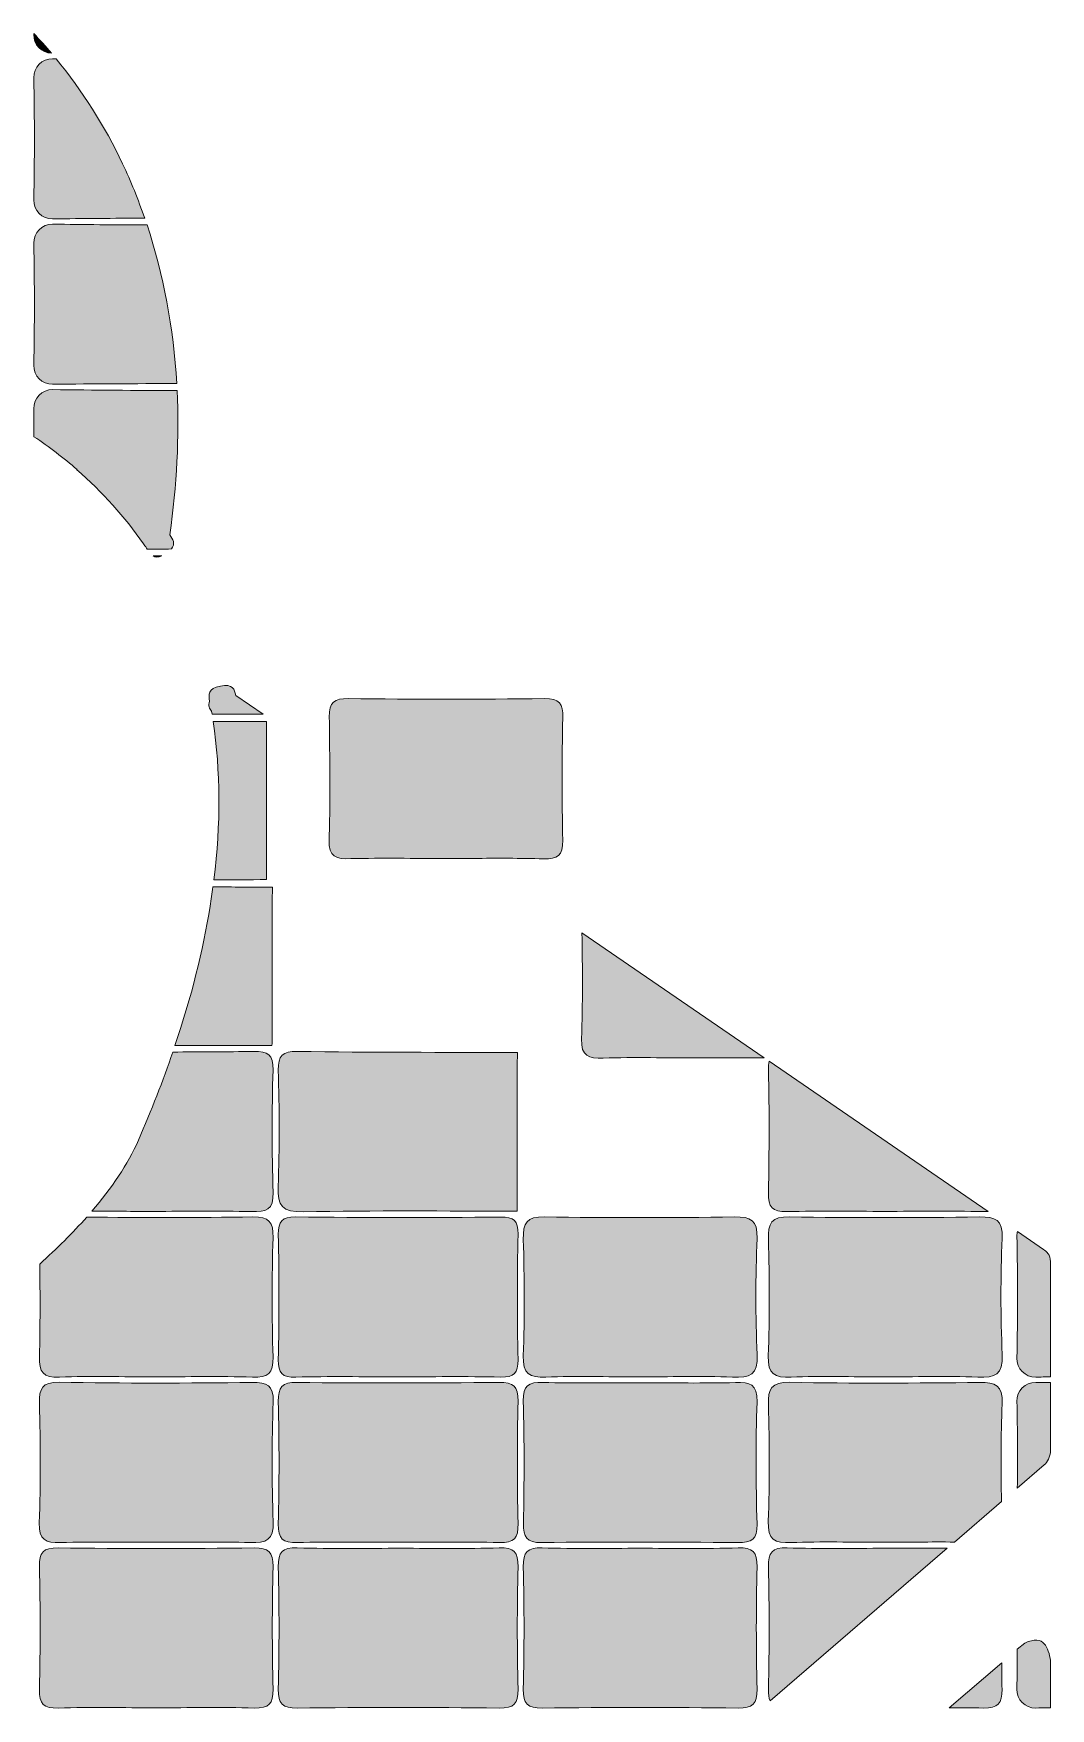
# Model space of a CAD drawing. Header units: inches. Extents: x 523 to 904, y -549 to -225.
# Drawn here: x 725.5 to 802, y -416.5 to -290.5 of the extents above; entities that cross this region are included whole.
import ezdxf

# ---------------------------------------------------------------- set-up
doc = ezdxf.new("R2010")
doc.units = ezdxf.units.IN
doc.header["$MEASUREMENT"] = 0
doc.layers.add('Laag 3', color=7, linetype='Continuous')

# ---------------------------------------------------------------- blocks, each defined once
blk = doc.blocks.new('block 2')
at = {"layer": 'Laag 3', "true_color": 0x1d1d1b}
h = blk.add_hatch(color=179, dxfattribs=at)
h.dxf.hatch_style = 2
edge = h.paths.add_edge_path()
edge.add_spline(control_points=[(726.81, -291.97), (726.38, -291.46), (725.93, -290.97), (725.47, -290.48), (725.47, -290.48), (725.47, -290.55), (725.47, -290.55), (725.45, -291.32), (726.05, -291.95), (726.81, -291.97)], knot_values=[0, 0, 0, 0, 1, 1, 1, 2, 2, 2, 3, 3, 3, 3], degree=3, periodic=1)
h = blk.add_hatch(color=179, dxfattribs=at)
h.dxf.hatch_style = 2
edge = h.paths.add_edge_path()
edge.add_spline(control_points=[(725.47, -293.82), (725.54, -296.88), (725.54, -299.94), (725.47, -303), (725.45, -303.8), (726.09, -304.44), (726.89, -304.43), (729.2, -304.4), (731.51, -304.39), (733.82, -304.38), (733.33, -302.98), (732.79, -301.61), (732.16, -300.29), (730.81, -297.44), (729.13, -294.79), (727.15, -292.39), (727.15, -292.39), (726.89, -292.38), (726.89, -292.38), (726.09, -292.37), (725.45, -293.02), (725.47, -293.82)], knot_values=[0, 0, 0, 0, 1, 1, 1, 2, 2, 2, 3, 3, 3, 4, 4, 4, 5, 5, 5, 6, 6, 6, 7, 7, 7, 7], degree=3, periodic=1)
h = blk.add_hatch(color=179, dxfattribs=at)
h.dxf.hatch_style = 2
edge = h.paths.add_edge_path()
edge.add_spline(control_points=[(725.47, -306.27), (725.54, -309.33), (725.54, -312.39), (725.47, -315.45), (725.45, -316.25), (726.09, -316.89), (726.89, -316.88), (730, -316.84), (733.12, -316.83), (736.23, -316.82), (735.99, -312.62), (735.24, -308.62), (734, -304.89), (731.63, -304.88), (729.26, -304.86), (726.89, -304.83), (726.09, -304.82), (725.45, -305.47), (725.47, -306.27)], knot_values=[0, 0, 0, 0, 1, 1, 1, 2, 2, 2, 3, 3, 3, 4, 4, 4, 5, 5, 5, 6, 6, 6, 6], degree=3, periodic=1)
h = blk.add_hatch(color=179, dxfattribs=at)
h.dxf.hatch_style = 2
edge = h.paths.add_edge_path()
edge.add_spline(control_points=[(725.47, -318.72), (725.48, -319.42), (725.48, -320.12), (725.49, -320.82), (726.64, -321.6), (727.73, -322.42), (728.73, -323.29), (728.73, -323.29), (728.7, -323.29), (728.7, -323.29), (730.65, -324.99), (732.32, -326.86), (733.73, -328.87), (733.73, -328.87), (733.79, -328.96), (733.79, -328.96), (733.86, -329.06), (733.94, -329.17), (734.01, -329.28), (734.62, -329.28), (735.22, -329.27), (735.83, -329.27), (736.15, -328.87), (735.94, -328.54), (735.72, -328.21), (735.72, -328.21), (735.71, -328.2), (735.71, -328.2), (736.25, -324.48), (736.43, -320.84), (736.26, -317.35), (733.13, -317.34), (730.01, -317.32), (726.89, -317.28), (726.09, -317.27), (725.45, -317.92), (725.47, -318.72)], knot_values=[0, 0, 0, 0, 1, 1, 1, 2, 2, 2, 3, 3, 3, 4, 4, 4, 5, 5, 5, 6, 6, 6, 7, 7, 7, 8, 8, 8, 9, 9, 9, 10, 10, 10, 11, 11, 11, 12, 12, 12, 12], degree=3, periodic=1)
h = blk.add_hatch(color=179, dxfattribs=at)
h.dxf.hatch_style = 2
edge = h.paths.add_edge_path()
edge.add_spline(control_points=[(735.1, -329.79), (734.89, -329.79), (734.67, -329.79), (734.46, -329.79), (734.62, -329.89), (734.82, -329.91), (735.1, -329.79)], knot_values=[0, 0, 0, 0, 1, 1, 1, 2, 2, 2, 2], degree=3, periodic=1)
h = blk.add_hatch(color=179, dxfattribs=at)
h.dxf.hatch_style = 2
edge = h.paths.add_edge_path()
edge.add_spline(control_points=[(740.68, -340.3), (740.59, -339.84), (740.45, -339.4), (739.52, -339.58), (738.56, -339.76), (738.62, -340.24), (738.71, -340.72), (738.59, -341.07), (738.68, -341.28), (738.85, -341.46), (738.85, -341.46), (738.89, -341.71), (738.89, -341.71), (740.17, -341.71), (741.45, -341.7), (742.73, -341.7), (742.73, -341.7), (740.68, -340.3), (740.68, -340.3)], knot_values=[0, 0, 0, 0, 1, 1, 1, 2, 2, 2, 3, 3, 3, 4, 4, 4, 5, 5, 5, 6, 6, 6, 6], degree=3, periodic=1)
h = blk.add_hatch(color=179, dxfattribs=at)
h.dxf.hatch_style = 2
edge = h.paths.add_edge_path()
edge.add_spline(control_points=[(747.7, -351.13), (747.66, -352.47), (748.25, -352.6), (749.33, -352.57), (751.71, -352.51), (754.09, -352.56), (756.47, -352.56), (757.16, -352.56), (757.86, -352.55), (758.55, -352.55), (760.32, -352.54), (762.08, -352.53), (763.84, -352.58), (764.9, -352.61), (765.32, -352.35), (765.29, -351.19), (765.22, -348.12), (765.23, -345.05), (765.29, -341.98), (765.31, -340.91), (765.05, -340.52), (763.9, -340.53), (758.99, -340.59), (754.08, -340.58), (749.16, -340.53), (748.1, -340.52), (747.68, -340.76), (747.71, -341.92), (747.74, -342.99), (747.74, -344.07), (747.75, -345.15), (747.77, -347.14), (747.77, -349.14), (747.7, -351.13)], knot_values=[0, 0, 0, 0, 1, 1, 1, 2, 2, 2, 3, 3, 3, 4, 4, 4, 5, 5, 5, 6, 6, 6, 7, 7, 7, 8, 8, 8, 9, 9, 9, 10, 10, 10, 11, 11, 11, 11], degree=3, periodic=1)
h = blk.add_hatch(color=179, dxfattribs=at)
h.dxf.hatch_style = 2
edge = h.paths.add_edge_path()
edge.add_spline(control_points=[(743, -353.46), (743, -349.85), (743, -346.24), (743, -342.63), (743, -342.5), (743, -342.38), (743, -342.26), (741.66, -342.26), (740.31, -342.26), (738.97, -342.25), (739.53, -345.97), (739.56, -349.95), (739.03, -354.16), (740.36, -354.16), (741.68, -354.15), (743, -354.15), (743, -353.92), (743, -353.69), (743, -353.46)], knot_values=[0, 0, 0, 0, 1, 1, 1, 2, 2, 2, 3, 3, 3, 4, 4, 4, 5, 5, 5, 6, 6, 6, 6], degree=3, periodic=1)
h = blk.add_hatch(color=179, dxfattribs=at)
h.dxf.hatch_style = 2
edge = h.paths.add_edge_path()
edge.add_spline(control_points=[(743.41, -366.05), (743.41, -362.33), (743.42, -358.61), (743.43, -354.9), (743.43, -354.9), (743.43, -354.71), (743.43, -354.71), (741.94, -354.71), (740.45, -354.7), (738.96, -354.7), (738.89, -355.18), (738.83, -355.66), (738.75, -356.14), (738.21, -359.51), (737.32, -363.01), (736.1, -366.63), (738.54, -366.63), (740.97, -366.64), (743.4, -366.64), (743.41, -366.44), (743.41, -366.24), (743.41, -366.05)], knot_values=[0, 0, 0, 0, 1, 1, 1, 2, 2, 2, 3, 3, 3, 4, 4, 4, 5, 5, 5, 6, 6, 6, 7, 7, 7, 7], degree=3, periodic=1)
h = blk.add_hatch(color=179, dxfattribs=at)
h.dxf.hatch_style = 2
edge = h.paths.add_edge_path()
edge.add_spline(control_points=[(766.7, -366.13), (766.66, -367.47), (767.25, -367.6), (768.33, -367.57), (770.71, -367.51), (773.09, -367.56), (775.47, -367.56), (777.11, -367.56), (778.75, -367.55), (780.39, -367.55), (780.39, -367.55), (780.45, -367.55), (780.45, -367.55), (780.45, -367.55), (766.73, -358.15), (766.73, -358.15), (766.78, -360.81), (766.79, -363.47), (766.7, -366.13)], knot_values=[0, 0, 0, 0, 1, 1, 1, 2, 2, 2, 3, 3, 3, 4, 4, 4, 5, 5, 5, 6, 6, 6, 6], degree=3, periodic=1)
h = blk.add_hatch(color=179, dxfattribs=at)
h.dxf.hatch_style = 2
edge = h.paths.add_edge_path()
edge.add_spline(control_points=[(741.86, -379.13), (742.95, -379.15), (743.53, -379.02), (743.49, -377.68), (743.38, -374.61), (743.4, -371.54), (743.48, -368.47), (743.51, -367.31), (743.08, -367.07), (742.03, -367.08), (740, -367.1), (737.97, -367.11), (735.94, -367.12), (735.19, -369.29), (734.33, -371.5), (733.35, -373.75), (732.55, -375.58), (731.34, -377.36), (729.84, -379.1), (731.39, -379.1), (732.94, -379.11), (734.49, -379.11), (736.95, -379.11), (739.41, -379.06), (741.86, -379.13)], knot_values=[0, 0, 0, 0, 1, 1, 1, 2, 2, 2, 3, 3, 3, 4, 4, 4, 5, 5, 5, 6, 6, 6, 7, 7, 7, 8, 8, 8, 8], degree=3, periodic=1)
h = blk.add_hatch(color=179, dxfattribs=at)
h.dxf.hatch_style = 2
edge = h.paths.add_edge_path()
edge.add_spline(control_points=[(761.87, -367.16), (756.35, -367.14), (750.83, -367.15), (745.31, -367.08), (744.21, -367.07), (743.85, -367.37), (743.88, -368.49), (743.95, -371.4), (743.98, -374.32), (743.87, -377.23), (743.81, -378.71), (744.2, -379.18), (745.74, -379.14), (751.11, -379.04), (756.48, -379.09), (761.85, -379.09), (761.85, -378.89), (761.85, -378.69), (761.85, -378.49), (761.86, -374.76), (761.86, -371.03), (761.87, -367.3), (761.87, -367.3), (761.87, -367.16), (761.87, -367.16)], knot_values=[0, 0, 0, 0, 1, 1, 1, 2, 2, 2, 3, 3, 3, 4, 4, 4, 5, 5, 5, 6, 6, 6, 7, 7, 7, 8, 8, 8, 8], degree=3, periodic=1)
h = blk.add_hatch(color=179, dxfattribs=at)
h.dxf.hatch_style = 2
edge = h.paths.add_edge_path()
edge.add_spline(control_points=[(780.77, -377.69), (780.75, -378.78), (781.04, -379.17), (782.17, -379.13), (784.62, -379.05), (787.08, -379.11), (789.54, -379.11), (792, -379.11), (794.46, -379.06), (796.91, -379.13), (797.06, -379.13), (797.2, -379.13), (797.32, -379.12), (797.32, -379.12), (780.82, -367.81), (780.82, -367.81), (780.78, -367.99), (780.76, -368.21), (780.77, -368.48), (780.84, -371.55), (780.83, -374.62), (780.77, -377.69)], knot_values=[0, 0, 0, 0, 1, 1, 1, 2, 2, 2, 3, 3, 3, 4, 4, 4, 5, 5, 5, 6, 6, 6, 7, 7, 7, 7], degree=3, periodic=1)
h = blk.add_hatch(color=179, dxfattribs=at)
h.dxf.hatch_style = 2
edge = h.paths.add_edge_path()
edge.add_spline(control_points=[(725.9, -390.03), (725.87, -391.2), (726.17, -391.64), (727.41, -391.58), (729.79, -391.49), (732.17, -391.56), (734.55, -391.56), (737.01, -391.56), (739.47, -391.5), (741.93, -391.58), (743.1, -391.62), (743.52, -391.31), (743.48, -390.07), (743.39, -387.07), (743.4, -384.08), (743.48, -381.08), (743.51, -379.91), (743.2, -379.51), (741.96, -379.53), (737.79, -379.59), (733.62, -379.58), (729.46, -379.54), (728.4, -380.73), (727.21, -381.91), (725.92, -383.07), (725.96, -385.39), (725.95, -387.71), (725.9, -390.03)], knot_values=[0, 0, 0, 0, 1, 1, 1, 2, 2, 2, 3, 3, 3, 4, 4, 4, 5, 5, 5, 6, 6, 6, 7, 7, 7, 8, 8, 8, 9, 9, 9, 9], degree=3, periodic=1)
h = blk.add_hatch(color=179, dxfattribs=at)
h.dxf.hatch_style = 2
edge = h.paths.add_edge_path()
edge.add_spline(control_points=[(745.19, -391.58), (747.72, -391.51), (750.26, -391.56), (752.79, -391.56), (755.4, -391.56), (758.01, -391.51), (760.62, -391.58), (761.64, -391.6), (761.94, -391.28), (761.92, -390.27), (761.86, -387.13), (761.86, -383.98), (761.92, -380.83), (761.94, -379.81), (761.61, -379.53), (760.61, -379.54), (755.47, -379.58), (750.32, -379.58), (745.18, -379.53), (744.17, -379.53), (743.87, -379.84), (743.88, -380.84), (743.94, -383.99), (743.94, -387.14), (743.88, -390.28), (743.86, -391.3), (744.19, -391.6), (745.19, -391.58)], knot_values=[0, 0, 0, 0, 1, 1, 1, 2, 2, 2, 3, 3, 3, 4, 4, 4, 5, 5, 5, 6, 6, 6, 7, 7, 7, 8, 8, 8, 9, 9, 9, 9], degree=3, periodic=1)
h = blk.add_hatch(color=179, dxfattribs=at)
h.dxf.hatch_style = 2
edge = h.paths.add_edge_path()
edge.add_spline(control_points=[(764.02, -391.58), (766.32, -391.49), (768.62, -391.56), (770.93, -391.56), (773.31, -391.56), (775.69, -391.49), (778.07, -391.58), (779.37, -391.63), (780, -391.44), (779.92, -389.89), (779.78, -386.98), (779.81, -384.05), (779.91, -381.14), (779.96, -379.76), (779.45, -379.51), (778.21, -379.53), (773.45, -379.59), (768.69, -379.61), (763.93, -379.52), (762.56, -379.5), (762.29, -379.98), (762.32, -381.22), (762.4, -384.14), (762.42, -387.06), (762.32, -389.97), (762.27, -391.35), (762.78, -391.63), (764.02, -391.58)], knot_values=[0, 0, 0, 0, 1, 1, 1, 2, 2, 2, 3, 3, 3, 4, 4, 4, 5, 5, 5, 6, 6, 6, 7, 7, 7, 8, 8, 8, 9, 9, 9, 9], degree=3, periodic=1)
h = blk.add_hatch(color=179, dxfattribs=at)
h.dxf.hatch_style = 2
edge = h.paths.add_edge_path()
edge.add_spline(control_points=[(782.47, -391.58), (784.77, -391.49), (787.08, -391.56), (789.38, -391.56), (791.76, -391.56), (794.14, -391.49), (796.52, -391.58), (797.83, -391.63), (798.44, -391.42), (798.37, -389.88), (798.23, -386.97), (798.25, -384.04), (798.36, -381.13), (798.41, -379.74), (797.88, -379.51), (796.65, -379.53), (791.89, -379.59), (787.13, -379.61), (782.37, -379.52), (780.98, -379.5), (780.73, -380), (780.77, -381.23), (780.85, -384.15), (780.87, -387.07), (780.76, -389.98), (780.71, -391.37), (781.24, -391.63), (782.47, -391.58)], knot_values=[0, 0, 0, 0, 1, 1, 1, 2, 2, 2, 3, 3, 3, 4, 4, 4, 5, 5, 5, 6, 6, 6, 7, 7, 7, 8, 8, 8, 9, 9, 9, 9], degree=3, periodic=1)
h = blk.add_hatch(color=179, dxfattribs=at)
h.dxf.hatch_style = 2
edge = h.paths.add_edge_path()
edge.add_spline(control_points=[(799.47, -390.15), (799.45, -390.95), (800.09, -391.59), (800.89, -391.58), (801.26, -391.57), (801.63, -391.57), (802, -391.57), (802, -391.57), (802, -382.88), (802, -382.88), (802, -382.39), (801.68, -382.11), (801.48, -381.97), (801.48, -381.97), (799.51, -380.62), (799.51, -380.62), (799.48, -380.73), (799.47, -380.84), (799.47, -380.96), (799.54, -384.02), (799.54, -387.09), (799.47, -390.15)], knot_values=[0, 0, 0, 0, 1, 1, 1, 2, 2, 2, 3, 3, 3, 4, 4, 4, 5, 5, 5, 6, 6, 6, 7, 7, 7, 7], degree=3, periodic=1)
h = blk.add_hatch(color=179, dxfattribs=at)
h.dxf.hatch_style = 2
edge = h.paths.add_edge_path()
edge.add_spline(control_points=[(727.48, -404.03), (729.94, -403.95), (732.4, -404.01), (734.85, -404.01), (737.16, -404.01), (739.46, -403.95), (741.76, -404.03), (742.97, -404.07), (743.54, -403.86), (743.49, -402.45), (743.38, -399.46), (743.39, -396.46), (743.49, -393.46), (743.53, -392.17), (743.03, -391.97), (741.89, -391.98), (737.06, -392.04), (732.22, -392.05), (727.38, -391.97), (726.1, -391.95), (725.87, -392.42), (725.9, -393.56), (725.97, -396.56), (725.99, -399.55), (725.89, -402.55), (725.85, -403.84), (726.35, -404.06), (727.48, -404.03)], knot_values=[0, 0, 0, 0, 1, 1, 1, 2, 2, 2, 3, 3, 3, 4, 4, 4, 5, 5, 5, 6, 6, 6, 7, 7, 7, 8, 8, 8, 9, 9, 9, 9], degree=3, periodic=1)
h = blk.add_hatch(color=179, dxfattribs=at)
h.dxf.hatch_style = 2
edge = h.paths.add_edge_path()
edge.add_spline(control_points=[(778.29, -391.99), (775.91, -392.05), (773.53, -392.01), (771.15, -392.01), (768.69, -392.01), (766.23, -392.05), (763.78, -391.98), (762.72, -391.95), (762.29, -392.21), (762.32, -393.37), (762.4, -396.44), (762.39, -399.51), (762.33, -402.58), (762.31, -403.64), (762.56, -404.05), (763.71, -404.03), (768.62, -403.97), (773.54, -403.98), (778.45, -404.03), (779.51, -404.04), (779.94, -403.8), (779.91, -402.65), (779.83, -399.58), (779.81, -396.5), (779.91, -393.43), (779.96, -392.09), (779.38, -391.96), (778.29, -391.99)], knot_values=[0, 0, 0, 0, 1, 1, 1, 2, 2, 2, 3, 3, 3, 4, 4, 4, 5, 5, 5, 6, 6, 6, 7, 7, 7, 8, 8, 8, 9, 9, 9, 9], degree=3, periodic=1)
h = blk.add_hatch(color=179, dxfattribs=at)
h.dxf.hatch_style = 2
edge = h.paths.add_edge_path()
edge.add_spline(control_points=[(798.36, -393.58), (798.41, -392.19), (797.88, -391.96), (796.65, -391.98), (791.89, -392.04), (787.13, -392.06), (782.37, -391.97), (780.98, -391.95), (780.73, -392.45), (780.77, -393.68), (780.85, -396.6), (780.87, -399.52), (780.76, -402.43), (780.71, -403.82), (781.24, -404.08), (782.47, -404.03), (784.77, -403.94), (787.08, -404.01), (789.38, -404.01), (791.18, -404.01), (792.98, -403.97), (794.78, -403.99), (794.78, -403.99), (798.32, -400.95), (798.32, -400.95), (798.24, -398.49), (798.27, -396.03), (798.36, -393.58)], knot_values=[0, 0, 0, 0, 1, 1, 1, 2, 2, 2, 3, 3, 3, 4, 4, 4, 5, 5, 5, 6, 6, 6, 7, 7, 7, 8, 8, 8, 9, 9, 9, 9], degree=3, periodic=1)
h = blk.add_hatch(color=179, dxfattribs=at)
h.dxf.hatch_style = 2
edge = h.paths.add_edge_path()
edge.add_spline(control_points=[(745.31, -404.03), (747.85, -403.96), (750.38, -404.01), (752.92, -404.01), (755.45, -404.01), (757.98, -403.95), (760.52, -404.03), (761.64, -404.07), (761.95, -403.69), (761.92, -402.6), (761.86, -399.53), (761.85, -396.46), (761.92, -393.39), (761.95, -392.26), (761.58, -391.97), (760.49, -391.98), (755.42, -392.03), (750.35, -392.04), (745.29, -391.98), (744.16, -391.97), (743.86, -392.32), (743.88, -393.41), (743.95, -396.48), (743.95, -399.56), (743.88, -402.63), (743.85, -403.75), (744.23, -404.06), (745.31, -404.03)], knot_values=[0, 0, 0, 0, 1, 1, 1, 2, 2, 2, 3, 3, 3, 4, 4, 4, 5, 5, 5, 6, 6, 6, 7, 7, 7, 8, 8, 8, 9, 9, 9, 9], degree=3, periodic=1)
h = blk.add_hatch(color=179, dxfattribs=at)
h.dxf.hatch_style = 2
edge = h.paths.add_edge_path()
edge.add_spline(control_points=[(799.47, -393.41), (799.52, -395.59), (799.52, -397.76), (799.5, -399.93), (799.5, -399.93), (801.53, -398.18), (801.53, -398.18), (801.74, -397.99), (802, -397.62), (802, -397.07), (802, -397.07), (802, -391.99), (802, -391.99), (801.63, -391.99), (801.26, -391.99), (800.89, -391.98), (800.09, -391.97), (799.45, -392.61), (799.47, -393.41)], knot_values=[0, 0, 0, 0, 1, 1, 1, 2, 2, 2, 3, 3, 3, 4, 4, 4, 5, 5, 5, 6, 6, 6, 6], degree=3, periodic=1)
h = blk.add_hatch(color=179, dxfattribs=at)
h.dxf.hatch_style = 2
edge = h.paths.add_edge_path()
edge.add_spline(control_points=[(727.32, -416.48), (729.78, -416.4), (732.24, -416.46), (734.69, -416.46), (737.15, -416.46), (739.61, -416.4), (742.06, -416.48), (743.18, -416.51), (743.5, -416.16), (743.48, -415.06), (743.41, -411.99), (743.41, -408.91), (743.48, -405.84), (743.5, -404.73), (743.15, -404.42), (742.05, -404.43), (737.14, -404.49), (732.23, -404.49), (727.31, -404.43), (726.2, -404.42), (725.87, -404.75), (725.9, -405.85), (725.97, -408.92), (725.97, -412), (725.9, -415.07), (725.87, -416.18), (726.22, -416.51), (727.32, -416.48)], knot_values=[0, 0, 0, 0, 1, 1, 1, 2, 2, 2, 3, 3, 3, 4, 4, 4, 5, 5, 5, 6, 6, 6, 7, 7, 7, 8, 8, 8, 9, 9, 9, 9], degree=3, periodic=1)
h = blk.add_hatch(color=179, dxfattribs=at)
h.dxf.hatch_style = 2
edge = h.paths.add_edge_path()
edge.add_spline(control_points=[(760.5, -404.43), (758.05, -404.51), (755.59, -404.46), (753.13, -404.46), (750.52, -404.46), (747.91, -404.51), (745.3, -404.43), (744.19, -404.4), (743.85, -404.74), (743.88, -405.85), (743.95, -408.92), (743.95, -411.99), (743.88, -415.06), (743.85, -416.17), (744.2, -416.49), (745.3, -416.48), (750.37, -416.43), (755.44, -416.42), (760.5, -416.48), (761.61, -416.49), (761.95, -416.17), (761.92, -415.06), (761.85, -411.99), (761.85, -408.92), (761.92, -405.85), (761.95, -404.74), (761.61, -404.4), (760.5, -404.43)], knot_values=[0, 0, 0, 0, 1, 1, 1, 2, 2, 2, 3, 3, 3, 4, 4, 4, 5, 5, 5, 6, 6, 6, 7, 7, 7, 8, 8, 8, 9, 9, 9, 9], degree=3, periodic=1)
h = blk.add_hatch(color=179, dxfattribs=at)
h.dxf.hatch_style = 2
edge = h.paths.add_edge_path()
edge.add_spline(control_points=[(778.49, -404.43), (776.03, -404.51), (773.57, -404.46), (771.12, -404.46), (768.66, -404.46), (766.2, -404.51), (763.74, -404.43), (762.64, -404.4), (762.3, -404.74), (762.32, -405.85), (762.39, -408.92), (762.39, -411.99), (762.32, -415.06), (762.3, -416.17), (762.64, -416.49), (763.74, -416.48), (768.66, -416.42), (773.57, -416.42), (778.49, -416.48), (779.59, -416.49), (779.93, -416.17), (779.91, -415.06), (779.84, -411.99), (779.84, -408.92), (779.91, -405.85), (779.93, -404.74), (779.59, -404.4), (778.49, -404.43)], knot_values=[0, 0, 0, 0, 1, 1, 1, 2, 2, 2, 3, 3, 3, 4, 4, 4, 5, 5, 5, 6, 6, 6, 7, 7, 7, 8, 8, 8, 9, 9, 9, 9], degree=3, periodic=1)
h = blk.add_hatch(color=179, dxfattribs=at)
h.dxf.hatch_style = 2
edge = h.paths.add_edge_path()
edge.add_spline(control_points=[(782.18, -404.43), (781.06, -404.4), (780.74, -404.76), (780.77, -405.86), (780.84, -408.93), (780.84, -412), (780.77, -415.07), (780.76, -415.45), (780.8, -415.73), (780.89, -415.94), (780.89, -415.94), (794.23, -404.46), (794.23, -404.46), (792.67, -404.46), (791.11, -404.46), (789.55, -404.46), (787.09, -404.46), (784.63, -404.51), (782.18, -404.43)], knot_values=[0, 0, 0, 0, 1, 1, 1, 2, 2, 2, 3, 3, 3, 4, 4, 4, 5, 5, 5, 6, 6, 6, 6], degree=3, periodic=1)
h = blk.add_hatch(color=179, dxfattribs=at)
h.dxf.hatch_style = 2
edge = h.paths.add_edge_path()
edge.add_spline(control_points=[(800.89, -416.48), (801.19, -416.47), (801.5, -416.47), (801.8, -416.47), (801.8, -416.47), (802, -416.47), (802, -416.47), (802, -416.47), (802, -412.9), (802, -412.9), (801.83, -411.95), (801.56, -410.92), (800.06, -411.59), (800.06, -411.59), (799.5, -412.06), (799.5, -412.06), (799.5, -413.06), (799.49, -414.05), (799.47, -415.05), (799.45, -415.85), (800.09, -416.49), (800.89, -416.48)], knot_values=[0, 0, 0, 0, 1, 1, 1, 2, 2, 2, 3, 3, 3, 4, 4, 4, 5, 5, 5, 6, 6, 6, 7, 7, 7, 7], degree=3, periodic=1)
h = blk.add_hatch(color=179, dxfattribs=at)
h.dxf.hatch_style = 2
edge = h.paths.add_edge_path()
edge.add_spline(control_points=[(798.35, -415.05), (798.33, -414.39), (798.34, -413.73), (798.33, -413.07), (798.33, -413.07), (794.36, -416.47), (794.36, -416.47), (795.22, -416.47), (796.08, -416.47), (796.94, -416.48), (798.05, -416.49), (798.37, -416.15), (798.35, -415.05)], knot_values=[0, 0, 0, 0, 1, 1, 1, 2, 2, 2, 3, 3, 3, 4, 4, 4, 4], degree=3, periodic=1)
at = {"layer": 'Laag 3', "lineweight": 0}
for points, knots in [([(726.81, -291.97), (726.38, -291.46), (725.93, -290.97), (725.47, -290.48), (725.47, -290.48), (725.47, -290.55), (725.47, -290.55), (725.45, -291.32), (726.05, -291.95), (726.81, -291.97)], [0, 0, 0, 0, 1, 1, 1, 2, 2, 2, 3, 3, 3, 3]), ([(725.47, -293.82), (725.54, -296.88), (725.54, -299.94), (725.47, -303), (725.45, -303.8), (726.09, -304.44), (726.89, -304.43), (729.2, -304.4), (731.51, -304.39), (733.82, -304.38), (733.33, -302.98), (732.79, -301.61), (732.16, -300.29), (730.81, -297.44), (729.13, -294.79), (727.15, -292.39), (727.15, -292.39), (726.89, -292.38), (726.89, -292.38), (726.09, -292.37), (725.45, -293.02), (725.47, -293.82)], [0, 0, 0, 0, 1, 1, 1, 2, 2, 2, 3, 3, 3, 4, 4, 4, 5, 5, 5, 6, 6, 6, 7, 7, 7, 7]), ([(725.47, -306.27), (725.54, -309.33), (725.54, -312.39), (725.47, -315.45), (725.45, -316.25), (726.09, -316.89), (726.89, -316.88), (730, -316.84), (733.12, -316.83), (736.23, -316.82), (735.99, -312.62), (735.24, -308.62), (734, -304.89), (731.63, -304.88), (729.26, -304.86), (726.89, -304.83), (726.09, -304.82), (725.45, -305.47), (725.47, -306.27)], [0, 0, 0, 0, 1, 1, 1, 2, 2, 2, 3, 3, 3, 4, 4, 4, 5, 5, 5, 6, 6, 6, 6]), ([(725.47, -318.72), (725.48, -319.42), (725.48, -320.12), (725.49, -320.82), (726.64, -321.6), (727.73, -322.42), (728.73, -323.29), (728.73, -323.29), (728.7, -323.29), (728.7, -323.29), (730.65, -324.99), (732.32, -326.86), (733.73, -328.87), (733.73, -328.87), (733.79, -328.96), (733.79, -328.96), (733.86, -329.06), (733.94, -329.17), (734.01, -329.28), (734.62, -329.28), (735.22, -329.27), (735.83, -329.27), (736.15, -328.87), (735.94, -328.54), (735.72, -328.21), (735.72, -328.21), (735.71, -328.2), (735.71, -328.2), (736.25, -324.48), (736.43, -320.84), (736.26, -317.35), (733.13, -317.34), (730.01, -317.32), (726.89, -317.28), (726.09, -317.27), (725.45, -317.92), (725.47, -318.72)], [0, 0, 0, 0, 1, 1, 1, 2, 2, 2, 3, 3, 3, 4, 4, 4, 5, 5, 5, 6, 6, 6, 7, 7, 7, 8, 8, 8, 9, 9, 9, 10, 10, 10, 11, 11, 11, 12, 12, 12, 12]), ([(735.1, -329.79), (734.89, -329.79), (734.67, -329.79), (734.46, -329.79), (734.62, -329.89), (734.82, -329.91), (735.1, -329.79)], [0, 0, 0, 0, 1, 1, 1, 2, 2, 2, 2]), ([(740.68, -340.3), (740.59, -339.84), (740.45, -339.4), (739.52, -339.58), (738.56, -339.76), (738.62, -340.24), (738.71, -340.72), (738.59, -341.07), (738.68, -341.28), (738.85, -341.46), (738.85, -341.46), (738.89, -341.71), (738.89, -341.71), (740.17, -341.71), (741.45, -341.7), (742.73, -341.7), (742.73, -341.7), (740.68, -340.3), (740.68, -340.3)], [0, 0, 0, 0, 1, 1, 1, 2, 2, 2, 3, 3, 3, 4, 4, 4, 5, 5, 5, 6, 6, 6, 6]), ([(747.7, -351.13), (747.66, -352.47), (748.25, -352.6), (749.33, -352.57), (751.71, -352.51), (754.09, -352.56), (756.47, -352.56), (757.16, -352.56), (757.86, -352.55), (758.55, -352.55), (760.32, -352.54), (762.08, -352.53), (763.84, -352.58), (764.9, -352.61), (765.32, -352.35), (765.29, -351.19), (765.22, -348.12), (765.23, -345.05), (765.29, -341.98), (765.31, -340.91), (765.05, -340.52), (763.9, -340.53), (758.99, -340.59), (754.08, -340.58), (749.16, -340.53), (748.1, -340.52), (747.68, -340.76), (747.71, -341.92), (747.74, -342.99), (747.74, -344.07), (747.75, -345.15), (747.77, -347.14), (747.77, -349.14), (747.7, -351.13)], [0, 0, 0, 0, 1, 1, 1, 2, 2, 2, 3, 3, 3, 4, 4, 4, 5, 5, 5, 6, 6, 6, 7, 7, 7, 8, 8, 8, 9, 9, 9, 10, 10, 10, 11, 11, 11, 11]), ([(743, -353.46), (743, -349.85), (743, -346.24), (743, -342.63), (743, -342.5), (743, -342.38), (743, -342.26), (741.66, -342.26), (740.31, -342.26), (738.97, -342.25), (739.53, -345.97), (739.56, -349.95), (739.03, -354.16), (740.36, -354.16), (741.68, -354.15), (743, -354.15), (743, -353.92), (743, -353.69), (743, -353.46)], [0, 0, 0, 0, 1, 1, 1, 2, 2, 2, 3, 3, 3, 4, 4, 4, 5, 5, 5, 6, 6, 6, 6]), ([(743.41, -366.05), (743.41, -362.33), (743.42, -358.61), (743.43, -354.9), (743.43, -354.9), (743.43, -354.71), (743.43, -354.71), (741.94, -354.71), (740.45, -354.7), (738.96, -354.7), (738.89, -355.18), (738.83, -355.66), (738.75, -356.14), (738.21, -359.51), (737.32, -363.01), (736.1, -366.63), (738.54, -366.63), (740.97, -366.64), (743.4, -366.64), (743.41, -366.44), (743.41, -366.24), (743.41, -366.05)], [0, 0, 0, 0, 1, 1, 1, 2, 2, 2, 3, 3, 3, 4, 4, 4, 5, 5, 5, 6, 6, 6, 7, 7, 7, 7]), ([(766.7, -366.13), (766.66, -367.47), (767.25, -367.6), (768.33, -367.57), (770.71, -367.51), (773.09, -367.56), (775.47, -367.56), (777.11, -367.56), (778.75, -367.55), (780.39, -367.55), (780.39, -367.55), (780.45, -367.55), (780.45, -367.55), (780.45, -367.55), (766.73, -358.15), (766.73, -358.15), (766.78, -360.81), (766.79, -363.47), (766.7, -366.13)], [0, 0, 0, 0, 1, 1, 1, 2, 2, 2, 3, 3, 3, 4, 4, 4, 5, 5, 5, 6, 6, 6, 6]), ([(741.86, -379.13), (742.95, -379.15), (743.53, -379.02), (743.49, -377.68), (743.38, -374.61), (743.4, -371.54), (743.48, -368.47), (743.51, -367.31), (743.08, -367.07), (742.03, -367.08), (740, -367.1), (737.97, -367.11), (735.94, -367.12), (735.19, -369.29), (734.33, -371.5), (733.35, -373.75), (732.55, -375.58), (731.34, -377.36), (729.84, -379.1), (731.39, -379.1), (732.94, -379.11), (734.49, -379.11), (736.95, -379.11), (739.41, -379.06), (741.86, -379.13)], [0, 0, 0, 0, 1, 1, 1, 2, 2, 2, 3, 3, 3, 4, 4, 4, 5, 5, 5, 6, 6, 6, 7, 7, 7, 8, 8, 8, 8]), ([(761.87, -367.16), (756.35, -367.14), (750.83, -367.15), (745.31, -367.08), (744.21, -367.07), (743.85, -367.37), (743.88, -368.49), (743.95, -371.4), (743.98, -374.32), (743.87, -377.23), (743.81, -378.71), (744.2, -379.18), (745.74, -379.14), (751.11, -379.04), (756.48, -379.09), (761.85, -379.09), (761.85, -378.89), (761.85, -378.69), (761.85, -378.49), (761.86, -374.76), (761.86, -371.03), (761.87, -367.3), (761.87, -367.3), (761.87, -367.16), (761.87, -367.16)], [0, 0, 0, 0, 1, 1, 1, 2, 2, 2, 3, 3, 3, 4, 4, 4, 5, 5, 5, 6, 6, 6, 7, 7, 7, 8, 8, 8, 8]), ([(780.77, -377.69), (780.75, -378.78), (781.04, -379.17), (782.17, -379.13), (784.62, -379.05), (787.08, -379.11), (789.54, -379.11), (792, -379.11), (794.46, -379.06), (796.91, -379.13), (797.06, -379.13), (797.2, -379.13), (797.32, -379.12), (797.32, -379.12), (780.82, -367.81), (780.82, -367.81), (780.78, -367.99), (780.76, -368.21), (780.77, -368.48), (780.84, -371.55), (780.83, -374.62), (780.77, -377.69)], [0, 0, 0, 0, 1, 1, 1, 2, 2, 2, 3, 3, 3, 4, 4, 4, 5, 5, 5, 6, 6, 6, 7, 7, 7, 7]), ([(725.9, -390.03), (725.87, -391.2), (726.17, -391.64), (727.41, -391.58), (729.79, -391.49), (732.17, -391.56), (734.55, -391.56), (737.01, -391.56), (739.47, -391.5), (741.93, -391.58), (743.1, -391.62), (743.52, -391.31), (743.48, -390.07), (743.39, -387.07), (743.4, -384.08), (743.48, -381.08), (743.51, -379.91), (743.2, -379.51), (741.96, -379.53), (737.79, -379.59), (733.62, -379.58), (729.46, -379.54), (728.4, -380.73), (727.21, -381.91), (725.92, -383.07), (725.96, -385.39), (725.95, -387.71), (725.9, -390.03)], [0, 0, 0, 0, 1, 1, 1, 2, 2, 2, 3, 3, 3, 4, 4, 4, 5, 5, 5, 6, 6, 6, 7, 7, 7, 8, 8, 8, 9, 9, 9, 9]), ([(745.19, -391.58), (747.72, -391.51), (750.26, -391.56), (752.79, -391.56), (755.4, -391.56), (758.01, -391.51), (760.62, -391.58), (761.64, -391.6), (761.94, -391.28), (761.92, -390.27), (761.86, -387.13), (761.86, -383.98), (761.92, -380.83), (761.94, -379.81), (761.61, -379.53), (760.61, -379.54), (755.47, -379.58), (750.32, -379.58), (745.18, -379.53), (744.17, -379.53), (743.87, -379.84), (743.88, -380.84), (743.94, -383.99), (743.94, -387.14), (743.88, -390.28), (743.86, -391.3), (744.19, -391.6), (745.19, -391.58)], [0, 0, 0, 0, 1, 1, 1, 2, 2, 2, 3, 3, 3, 4, 4, 4, 5, 5, 5, 6, 6, 6, 7, 7, 7, 8, 8, 8, 9, 9, 9, 9]), ([(764.02, -391.58), (766.32, -391.49), (768.62, -391.56), (770.93, -391.56), (773.31, -391.56), (775.69, -391.49), (778.07, -391.58), (779.37, -391.63), (780, -391.44), (779.92, -389.89), (779.78, -386.98), (779.81, -384.05), (779.91, -381.14), (779.96, -379.76), (779.45, -379.51), (778.21, -379.53), (773.45, -379.59), (768.69, -379.61), (763.93, -379.52), (762.56, -379.5), (762.29, -379.98), (762.32, -381.22), (762.4, -384.14), (762.42, -387.06), (762.32, -389.97), (762.27, -391.35), (762.78, -391.63), (764.02, -391.58)], [0, 0, 0, 0, 1, 1, 1, 2, 2, 2, 3, 3, 3, 4, 4, 4, 5, 5, 5, 6, 6, 6, 7, 7, 7, 8, 8, 8, 9, 9, 9, 9]), ([(782.47, -391.58), (784.77, -391.49), (787.08, -391.56), (789.38, -391.56), (791.76, -391.56), (794.14, -391.49), (796.52, -391.58), (797.83, -391.63), (798.44, -391.42), (798.37, -389.88), (798.23, -386.97), (798.25, -384.04), (798.36, -381.13), (798.41, -379.74), (797.88, -379.51), (796.65, -379.53), (791.89, -379.59), (787.13, -379.61), (782.37, -379.52), (780.98, -379.5), (780.73, -380), (780.77, -381.23), (780.85, -384.15), (780.87, -387.07), (780.76, -389.98), (780.71, -391.37), (781.24, -391.63), (782.47, -391.58)], [0, 0, 0, 0, 1, 1, 1, 2, 2, 2, 3, 3, 3, 4, 4, 4, 5, 5, 5, 6, 6, 6, 7, 7, 7, 8, 8, 8, 9, 9, 9, 9]), ([(799.47, -390.15), (799.45, -390.95), (800.09, -391.59), (800.89, -391.58), (801.26, -391.57), (801.63, -391.57), (802, -391.57), (802, -391.57), (802, -382.88), (802, -382.88), (802, -382.39), (801.68, -382.11), (801.48, -381.97), (801.48, -381.97), (799.51, -380.62), (799.51, -380.62), (799.48, -380.73), (799.47, -380.84), (799.47, -380.96), (799.54, -384.02), (799.54, -387.09), (799.47, -390.15)], [0, 0, 0, 0, 1, 1, 1, 2, 2, 2, 3, 3, 3, 4, 4, 4, 5, 5, 5, 6, 6, 6, 7, 7, 7, 7]), ([(727.48, -404.03), (729.94, -403.95), (732.4, -404.01), (734.85, -404.01), (737.16, -404.01), (739.46, -403.95), (741.76, -404.03), (742.97, -404.07), (743.54, -403.86), (743.49, -402.45), (743.38, -399.46), (743.39, -396.46), (743.49, -393.46), (743.53, -392.17), (743.03, -391.97), (741.89, -391.98), (737.06, -392.04), (732.22, -392.05), (727.38, -391.97), (726.1, -391.95), (725.87, -392.42), (725.9, -393.56), (725.97, -396.56), (725.99, -399.55), (725.89, -402.55), (725.85, -403.84), (726.35, -404.06), (727.48, -404.03)], [0, 0, 0, 0, 1, 1, 1, 2, 2, 2, 3, 3, 3, 4, 4, 4, 5, 5, 5, 6, 6, 6, 7, 7, 7, 8, 8, 8, 9, 9, 9, 9]), ([(778.29, -391.99), (775.91, -392.05), (773.53, -392.01), (771.15, -392.01), (768.69, -392.01), (766.23, -392.05), (763.78, -391.98), (762.72, -391.95), (762.29, -392.21), (762.32, -393.37), (762.4, -396.44), (762.39, -399.51), (762.33, -402.58), (762.31, -403.64), (762.56, -404.05), (763.71, -404.03), (768.62, -403.97), (773.54, -403.98), (778.45, -404.03), (779.51, -404.04), (779.94, -403.8), (779.91, -402.65), (779.83, -399.58), (779.81, -396.5), (779.91, -393.43), (779.96, -392.09), (779.38, -391.96), (778.29, -391.99)], [0, 0, 0, 0, 1, 1, 1, 2, 2, 2, 3, 3, 3, 4, 4, 4, 5, 5, 5, 6, 6, 6, 7, 7, 7, 8, 8, 8, 9, 9, 9, 9]), ([(798.36, -393.58), (798.41, -392.19), (797.88, -391.96), (796.65, -391.98), (791.89, -392.04), (787.13, -392.06), (782.37, -391.97), (780.98, -391.95), (780.73, -392.45), (780.77, -393.68), (780.85, -396.6), (780.87, -399.52), (780.76, -402.43), (780.71, -403.82), (781.24, -404.08), (782.47, -404.03), (784.77, -403.94), (787.08, -404.01), (789.38, -404.01), (791.18, -404.01), (792.98, -403.97), (794.78, -403.99), (794.78, -403.99), (798.32, -400.95), (798.32, -400.95), (798.24, -398.49), (798.27, -396.03), (798.36, -393.58)], [0, 0, 0, 0, 1, 1, 1, 2, 2, 2, 3, 3, 3, 4, 4, 4, 5, 5, 5, 6, 6, 6, 7, 7, 7, 8, 8, 8, 9, 9, 9, 9]), ([(745.31, -404.03), (747.85, -403.96), (750.38, -404.01), (752.92, -404.01), (755.45, -404.01), (757.98, -403.95), (760.52, -404.03), (761.64, -404.07), (761.95, -403.69), (761.92, -402.6), (761.86, -399.53), (761.85, -396.46), (761.92, -393.39), (761.95, -392.26), (761.58, -391.97), (760.49, -391.98), (755.42, -392.03), (750.35, -392.04), (745.29, -391.98), (744.16, -391.97), (743.86, -392.32), (743.88, -393.41), (743.95, -396.48), (743.95, -399.56), (743.88, -402.63), (743.85, -403.75), (744.23, -404.06), (745.31, -404.03)], [0, 0, 0, 0, 1, 1, 1, 2, 2, 2, 3, 3, 3, 4, 4, 4, 5, 5, 5, 6, 6, 6, 7, 7, 7, 8, 8, 8, 9, 9, 9, 9]), ([(799.47, -393.41), (799.52, -395.59), (799.52, -397.76), (799.5, -399.93), (799.5, -399.93), (801.53, -398.18), (801.53, -398.18), (801.74, -397.99), (802, -397.62), (802, -397.07), (802, -397.07), (802, -391.99), (802, -391.99), (801.63, -391.99), (801.26, -391.99), (800.89, -391.98), (800.09, -391.97), (799.45, -392.61), (799.47, -393.41)], [0, 0, 0, 0, 1, 1, 1, 2, 2, 2, 3, 3, 3, 4, 4, 4, 5, 5, 5, 6, 6, 6, 6]), ([(727.32, -416.48), (729.78, -416.4), (732.24, -416.46), (734.69, -416.46), (737.15, -416.46), (739.61, -416.4), (742.06, -416.48), (743.18, -416.51), (743.5, -416.16), (743.48, -415.06), (743.41, -411.99), (743.41, -408.91), (743.48, -405.84), (743.5, -404.73), (743.15, -404.42), (742.05, -404.43), (737.14, -404.49), (732.23, -404.49), (727.31, -404.43), (726.2, -404.42), (725.87, -404.75), (725.9, -405.85), (725.97, -408.92), (725.97, -412), (725.9, -415.07), (725.87, -416.18), (726.22, -416.51), (727.32, -416.48)], [0, 0, 0, 0, 1, 1, 1, 2, 2, 2, 3, 3, 3, 4, 4, 4, 5, 5, 5, 6, 6, 6, 7, 7, 7, 8, 8, 8, 9, 9, 9, 9]), ([(760.5, -404.43), (758.05, -404.51), (755.59, -404.46), (753.13, -404.46), (750.52, -404.46), (747.91, -404.51), (745.3, -404.43), (744.19, -404.4), (743.85, -404.74), (743.88, -405.85), (743.95, -408.92), (743.95, -411.99), (743.88, -415.06), (743.85, -416.17), (744.2, -416.49), (745.3, -416.48), (750.37, -416.43), (755.44, -416.42), (760.5, -416.48), (761.61, -416.49), (761.95, -416.17), (761.92, -415.06), (761.85, -411.99), (761.85, -408.92), (761.92, -405.85), (761.95, -404.74), (761.61, -404.4), (760.5, -404.43)], [0, 0, 0, 0, 1, 1, 1, 2, 2, 2, 3, 3, 3, 4, 4, 4, 5, 5, 5, 6, 6, 6, 7, 7, 7, 8, 8, 8, 9, 9, 9, 9]), ([(778.49, -404.43), (776.03, -404.51), (773.57, -404.46), (771.12, -404.46), (768.66, -404.46), (766.2, -404.51), (763.74, -404.43), (762.64, -404.4), (762.3, -404.74), (762.32, -405.85), (762.39, -408.92), (762.39, -411.99), (762.32, -415.06), (762.3, -416.17), (762.64, -416.49), (763.74, -416.48), (768.66, -416.42), (773.57, -416.42), (778.49, -416.48), (779.59, -416.49), (779.93, -416.17), (779.91, -415.06), (779.84, -411.99), (779.84, -408.92), (779.91, -405.85), (779.93, -404.74), (779.59, -404.4), (778.49, -404.43)], [0, 0, 0, 0, 1, 1, 1, 2, 2, 2, 3, 3, 3, 4, 4, 4, 5, 5, 5, 6, 6, 6, 7, 7, 7, 8, 8, 8, 9, 9, 9, 9]), ([(782.18, -404.43), (781.06, -404.4), (780.74, -404.76), (780.77, -405.86), (780.84, -408.93), (780.84, -412), (780.77, -415.07), (780.76, -415.45), (780.8, -415.73), (780.89, -415.94), (780.89, -415.94), (794.23, -404.46), (794.23, -404.46), (792.67, -404.46), (791.11, -404.46), (789.55, -404.46), (787.09, -404.46), (784.63, -404.51), (782.18, -404.43)], [0, 0, 0, 0, 1, 1, 1, 2, 2, 2, 3, 3, 3, 4, 4, 4, 5, 5, 5, 6, 6, 6, 6]), ([(800.89, -416.48), (801.19, -416.47), (801.5, -416.47), (801.8, -416.47), (801.8, -416.47), (802, -416.47), (802, -416.47), (802, -416.47), (802, -412.9), (802, -412.9), (801.83, -411.95), (801.56, -410.92), (800.06, -411.59), (800.06, -411.59), (799.5, -412.06), (799.5, -412.06), (799.5, -413.06), (799.49, -414.05), (799.47, -415.05), (799.45, -415.85), (800.09, -416.49), (800.89, -416.48)], [0, 0, 0, 0, 1, 1, 1, 2, 2, 2, 3, 3, 3, 4, 4, 4, 5, 5, 5, 6, 6, 6, 7, 7, 7, 7]), ([(798.35, -415.05), (798.33, -414.39), (798.34, -413.73), (798.33, -413.07), (798.33, -413.07), (794.36, -416.47), (794.36, -416.47), (795.22, -416.47), (796.08, -416.47), (796.94, -416.48), (798.05, -416.49), (798.37, -416.15), (798.35, -415.05)], [0, 0, 0, 0, 1, 1, 1, 2, 2, 2, 3, 3, 3, 4, 4, 4, 4])]:
    blk.add_open_spline(points, degree=3, knots=knots, dxfattribs=at)

msp = doc.modelspace()

# ---------------------------------------------------------------- block references
at = {"layer": 'Laag 3'}
msp.add_blockref('block 2', (0, 0), dxfattribs=at)

doc.saveas('drawing.dxf')
